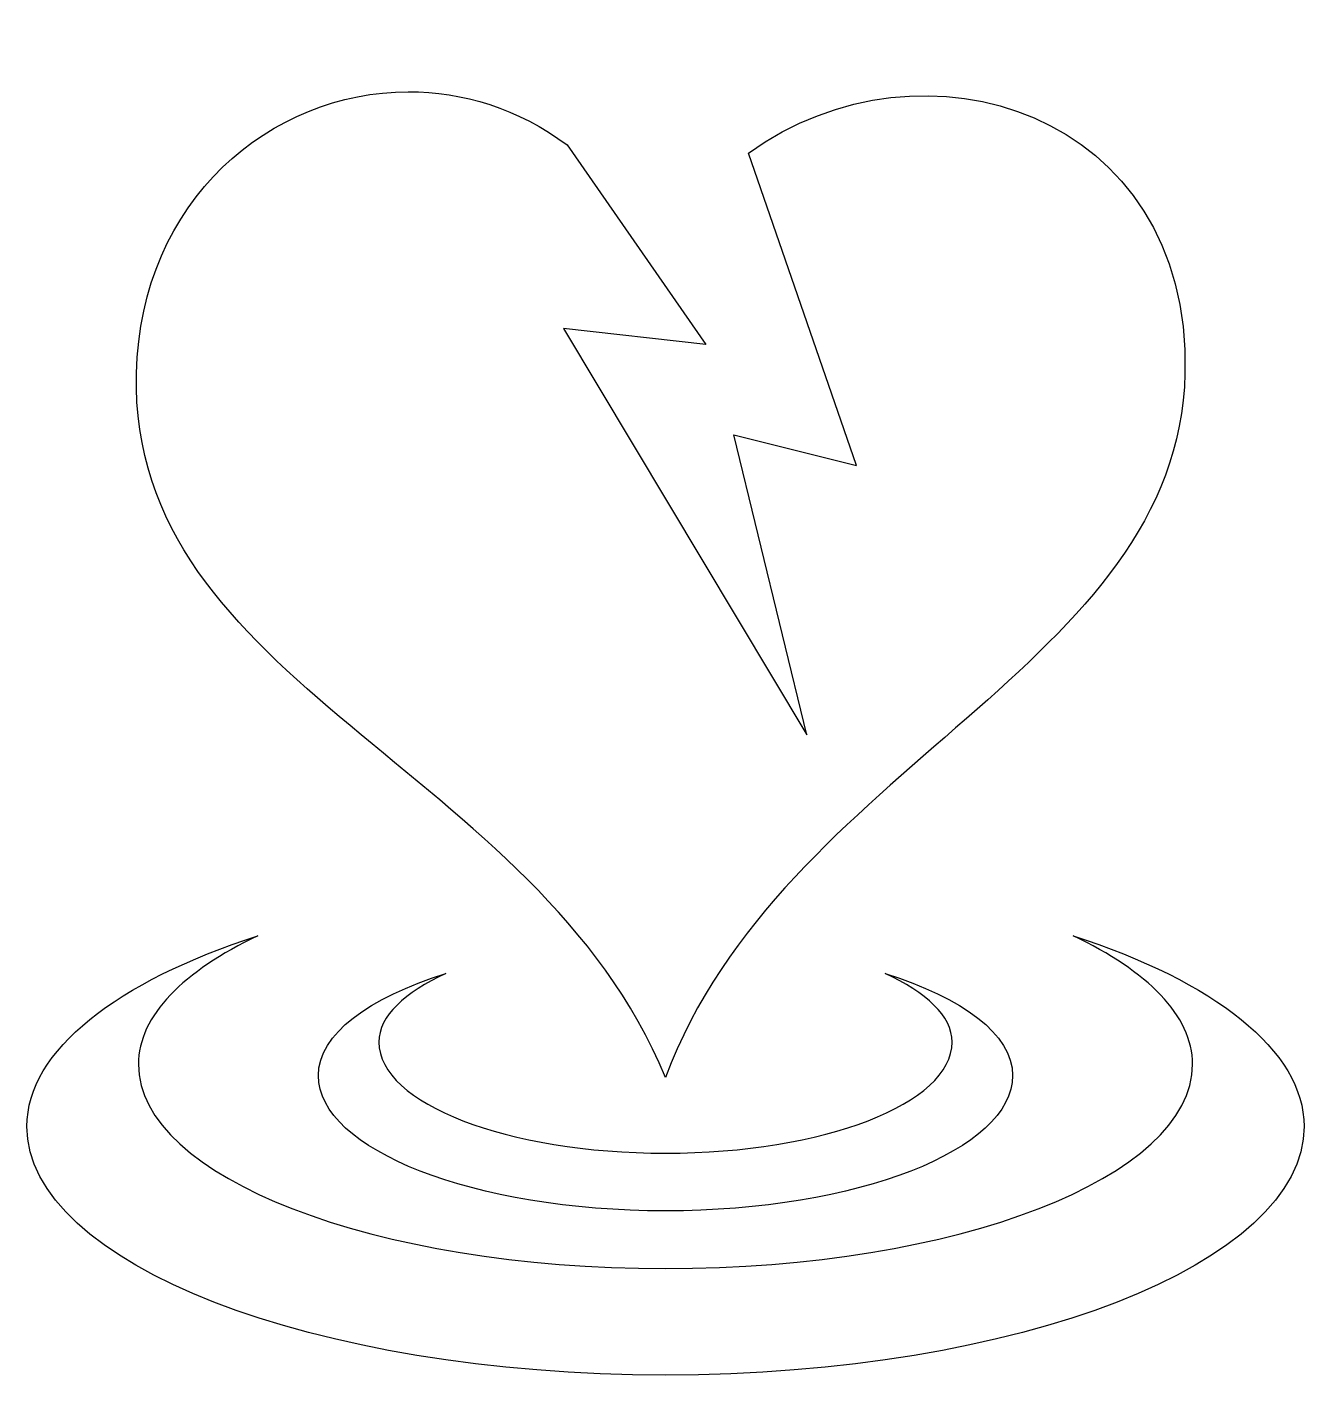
# Model space of a CAD drawing. Header units: centimetres. Extents: x -9.9 to 9.8, y -10 to 10.9.
import ezdxf

# ---------------------------------------------------------------- set-up
doc = ezdxf.new("R2010")
doc.units = ezdxf.units.CM
doc.header["$MEASUREMENT"] = 0
doc.layers.add('Layer 1', color=7, linetype='Continuous')

msp = doc.modelspace()

# ---------------------------------------------------------------- linework, layer by layer
at = {"layer": 'Layer 1'}
for points, knots in [([(-4.02915, 9.87637), (-6.14598, 9.87232), (-8.16907, 8.21478), (-8.23203, 5.52194), (-8.23203, 5.52194), (-8.23203, 5.52194), (-8.23216, 5.52194), (-8.23216, 5.52194), (-8.23216, 5.52194), (-8.34529, 0.68763), (-2.03743, -0.53638), (-0.0506, -5.36221), (-0.0506, -5.36221), (1.75638, -0.53668), (7.87487, 0.97817), (7.98366, 5.52198), (7.98366, 5.52198), (8.08035, 9.56041), (3.92019, 10.87748), (1.23522, 8.92645), (1.23522, 8.92645), (1.23522, 8.92645), (2.90225, 4.09598), (2.90225, 4.09598), (2.90225, 4.09598), (2.90225, 4.09598), (1.00701, 4.57062), (1.00701, 4.57062), (1.00701, 4.57062), (1.00701, 4.57062), (2.1372, -0.06634), (2.1372, -0.06634), (2.1372, -0.06634), (2.1372, -0.06634), (-1.62945, 6.21702), (-1.62945, 6.21702), (-1.62945, 6.21702), (-1.62945, 6.21702), (0.57593, 5.97042), (0.57593, 5.97042), (0.57593, 5.97042), (0.57593, 5.97042), (-1.57126, 9.05311), (-1.57126, 9.05311), (-1.57126, 9.05311), (-2.32661, 9.61639), (-3.18524, 9.87804), (-4.02915, 9.87644), (-4.02915, 9.87644), (-4.02915, 9.87644), (-4.02915, 9.87637), (-4.02915, 9.87637)], [0, 0, 0, 0, 0.07142857, 0.07142857, 0.07142857, 0.07142857, 0.14285714, 0.14285714, 0.14285714, 0.14285714, 0.21428571, 0.21428571, 0.21428571, 0.21428571, 0.28571429, 0.28571429, 0.28571429, 0.28571429, 0.35714286, 0.35714286, 0.35714286, 0.35714286, 0.42857143, 0.42857143, 0.42857143, 0.42857143, 0.5, 0.5, 0.5, 0.5, 0.57142857, 0.57142857, 0.57142857, 0.57142857, 0.64285714, 0.64285714, 0.64285714, 0.64285714, 0.71428571, 0.71428571, 0.71428571, 0.71428571, 0.78571429, 0.78571429, 0.78571429, 0.78571429, 0.85714286, 0.85714286, 0.85714286, 0.85714286, 1, 1, 1, 1]), ([(-6.35471, -3.17272), (-8.52493, -3.87583), (-9.92549, -4.94108), (-9.92549, -6.12258), (-9.92549, -6.12258), (-9.92549, -8.23798), (-5.50574, -9.96442), (-0.05017, -9.96433), (-0.05017, -9.96433), (5.40527, -9.96433), (9.82515, -8.23797), (9.82515, -6.12262), (9.82515, -6.12262), (9.82515, -4.94107), (8.42454, -3.87591), (6.25428, -3.17276), (6.25428, -3.17276), (7.39901, -3.7174), (8.10124, -4.40533), (8.10124, -5.16224), (8.10124, -5.16224), (8.10124, -6.90858), (4.45363, -8.31792), (-0.05025, -8.31792), (-0.05025, -8.31792), (-4.554, -8.31792), (-8.20174, -6.90858), (-8.20174, -5.16224), (-8.20174, -5.16224), (-8.20174, -4.40532), (-7.49939, -3.7174), (-6.35466, -3.17276), (-6.35466, -3.17276), (-6.35466, -3.17276), (-6.35471, -3.17272), (-6.35471, -3.17272)], [0, 0, 0, 0, 0.1, 0.1, 0.1, 0.1, 0.2, 0.2, 0.2, 0.2, 0.3, 0.3, 0.3, 0.3, 0.4, 0.4, 0.4, 0.4, 0.5, 0.5, 0.5, 0.5, 0.6, 0.6, 0.6, 0.6, 0.7, 0.7, 0.7, 0.7, 0.8, 0.8, 0.8, 0.8, 1, 1, 1, 1]), ([(-3.44871, -3.75582), (-4.64004, -4.13757), (-5.4188, -4.68815), (-5.4188, -5.33366), (-5.4188, -5.33366), (-5.4188, -6.48232), (-3.01248, -7.42603), (-0.05023, -7.42603), (-0.05023, -7.42603), (2.91194, -7.42603), (5.31838, -6.48231), (5.31838, -5.33366), (5.31838, -5.33366), (5.31838, -4.68807), (4.53954, -4.13757), (3.34829, -3.75582), (3.34829, -3.75582), (3.97828, -4.05256), (4.38254, -4.40512), (4.38254, -4.81917), (4.38254, -4.81917), (4.38254, -5.76744), (2.39516, -6.53423), (-0.05028, -6.53423), (-0.05028, -6.53423), (-2.49577, -6.53423), (-4.48315, -5.76736), (-4.48315, -4.81917), (-4.48315, -4.81917), (-4.48315, -4.40508), (-4.07876, -4.05256), (-3.44877, -3.75582), (-3.44877, -3.75582), (-3.44877, -3.75582), (-3.44871, -3.75582), (-3.44871, -3.75582)], [0, 0, 0, 0, 0.1, 0.1, 0.1, 0.1, 0.2, 0.2, 0.2, 0.2, 0.3, 0.3, 0.3, 0.3, 0.4, 0.4, 0.4, 0.4, 0.5, 0.5, 0.5, 0.5, 0.6, 0.6, 0.6, 0.6, 0.7, 0.7, 0.7, 0.7, 0.8, 0.8, 0.8, 0.8, 1, 1, 1, 1])]:
    msp.add_open_spline(points, degree=3, knots=knots, dxfattribs=at)

doc.saveas('drawing.dxf')
